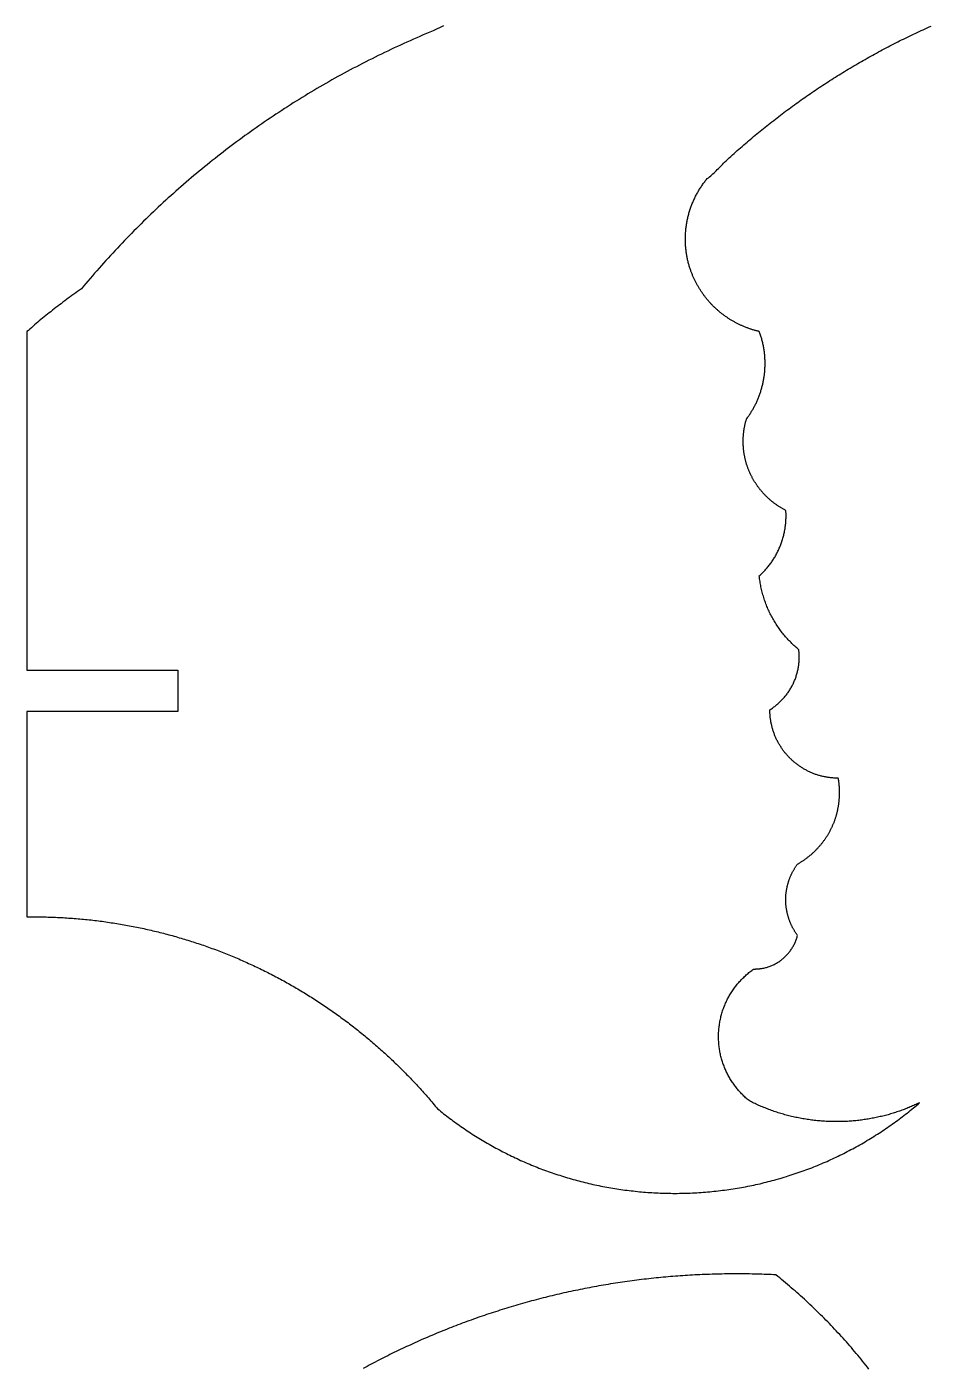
# Model space of a CAD drawing. Extents: x 25 to 747, y 34 to 1185.
# Drawn here: x 24.6 to 159.1, y 758.5 to 958 of the extents above; entities that cross this region are included whole.
import ezdxf

# ---------------------------------------------------------------- set-up
doc = ezdxf.new("R2010")
doc.units = 0
doc.layers.add('Default_Layer', color=1, linetype='CONTINUOUS')

msp = doc.modelspace()

# ---------------------------------------------------------------- linework, layer by layer
at = {"layer": 'Default_Layer'}
for points in [[(86.56, 958.13), (86.04, 957.88), (85.52, 957.62), (85, 957.37), (84.51, 957.17), (84.03, 956.96), (83.54, 956.76), (83.05, 956.55), (82.57, 956.34), (82.09, 956.12), (81.6, 955.91), (81.12, 955.7), (80.64, 955.48), (80.16, 955.26), (79.69, 955.04), (79.21, 954.82), (78.74, 954.6), (78.26, 954.37), (77.79, 954.15), (77.32, 953.92), (76.85, 953.69), (76.38, 953.46), (75.92, 953.23), (75.45, 952.99), (74.99, 952.76), (74.52, 952.52), (74.06, 952.28), (73.6, 952.04), (73.14, 951.8), (72.68, 951.56), (72.22, 951.31), (71.77, 951.06), (71.31, 950.82), (70.86, 950.57), (70.41, 950.32), (69.96, 950.06), (69.51, 949.81), (69.06, 949.55), (68.61, 949.3), (68.17, 949.04), (67.72, 948.78), (67.28, 948.51), (66.84, 948.25), (66.4, 947.99), (65.96, 947.72), (65.52, 947.45), (65.08, 947.18), (64.65, 946.91), (64.21, 946.64), (63.78, 946.36), (63.35, 946.09), (62.92, 945.81), (62.49, 945.53), (62.06, 945.25), (61.63, 944.97), (61.21, 944.69), (60.78, 944.4), (60.36, 944.12), (59.94, 943.83), (59.52, 943.54), (59.1, 943.25), (58.68, 942.96), (58.26, 942.67), (57.85, 942.37), (57.44, 942.07), (57.02, 941.78), (56.61, 941.48), (56.2, 941.18), (55.79, 940.87), (55.39, 940.57), (54.98, 940.27), (54.58, 939.96), (54.17, 939.65), (53.77, 939.34), (53.37, 939.03), (52.97, 938.72), (52.57, 938.4), (52.17, 938.09), (51.78, 937.77), (51.38, 937.45), (50.99, 937.13), (50.6, 936.81), (50.21, 936.49), (49.82, 936.17), (49.43, 935.84), (49.04, 935.51), (48.66, 935.19), (48.28, 934.86), (47.89, 934.53), (47.51, 934.19), (47.13, 933.86), (46.75, 933.52), (46.38, 933.19), (46, 932.85), (45.62, 932.51), (45.25, 932.17), (44.88, 931.83), (44.51, 931.48), (44.14, 931.14), (43.77, 930.79), (43.4, 930.45), (43.04, 930.1), (42.67, 929.75), (42.31, 929.39), (41.95, 929.04), (41.59, 928.69), (41.23, 928.33), (40.87, 927.97), (40.52, 927.61), (40.16, 927.25), (39.81, 926.89), (39.46, 926.53), (39.11, 926.17), (38.76, 925.8), (38.41, 925.43), (38.06, 925.06), (37.72, 924.7), (37.37, 924.32), (37.03, 923.95), (36.69, 923.58), (36.35, 923.2), (36.01, 922.83), (35.67, 922.45), (35.34, 922.07), (35, 921.69), (34.67, 921.31), (34.34, 920.93), (34.01, 920.54), (33.68, 920.16), (33.35, 919.77), (33.02, 919.38), (32.7, 918.99), (32.41, 918.79), (32.13, 918.59), (31.85, 918.39), (31.57, 918.19), (31.3, 917.99), (31.02, 917.79), (30.75, 917.59), (30.48, 917.39), (30.22, 917.19), (29.95, 916.99), (29.69, 916.79), (29.43, 916.6), (29.17, 916.4), (28.91, 916.2), (28.66, 916), (28.4, 915.8), (28.15, 915.6), (27.9, 915.41), (27.66, 915.21), (27.41, 915.01), (27.17, 914.81), (26.92, 914.61), (26.68, 914.42), (26.44, 914.22), (26.21, 914.02), (25.97, 913.82), (25.73, 913.62), (25.5, 913.42), (25.27, 913.22), (25.04, 913.02), (24.81, 912.82), (24.58, 912.63), (24.58, 862.3), (24.58, 862.3), (47.04, 862.3), (47.04, 856.15), (24.58, 856.15), (24.58, 825.59), (25, 825.59), (25.46, 825.6), (25.74, 825.6), (26.03, 825.59), (26.31, 825.59), (26.59, 825.59), (26.87, 825.58), (27.16, 825.58), (27.44, 825.57), (27.72, 825.56), (28, 825.55), (28.28, 825.55), (28.56, 825.53), (28.85, 825.52), (29.13, 825.51), (29.41, 825.5), (29.69, 825.48), (29.97, 825.47), (30.25, 825.45), (30.53, 825.43), (30.8, 825.41), (31.08, 825.4), (31.36, 825.37), (31.64, 825.35), (31.92, 825.33), (32.2, 825.31), (32.47, 825.28), (32.75, 825.26), (33.03, 825.23), (33.3, 825.2), (33.58, 825.18), (33.86, 825.15), (34.13, 825.12), (34.41, 825.09), (34.68, 825.05), (34.96, 825.02), (35.23, 824.99), (35.51, 824.95), (35.78, 824.92), (36.05, 824.88), (36.33, 824.84), (36.6, 824.8), (36.87, 824.76), (37.15, 824.72), (37.42, 824.68), (37.69, 824.64), (37.96, 824.59), (38.23, 824.55), (38.5, 824.51), (38.77, 824.46), (39.04, 824.41), (39.31, 824.36), (39.58, 824.31), (39.85, 824.26), (40.12, 824.21), (40.39, 824.16), (40.66, 824.11), (40.93, 824.06), (41.2, 824), (41.46, 823.95), (41.73, 823.89), (42, 823.83), (42.26, 823.77), (42.53, 823.71), (42.8, 823.65), (43.06, 823.59), (43.33, 823.53), (43.59, 823.47), (43.85, 823.4), (44.12, 823.34), (44.38, 823.27), (44.65, 823.21), (44.91, 823.14), (45.17, 823.07), (45.43, 823), (45.69, 822.93), (45.96, 822.86), (46.22, 822.79), (46.48, 822.72), (46.74, 822.64), (47, 822.57), (47.26, 822.49), (47.52, 822.42), (47.78, 822.34), (48.03, 822.26), (48.29, 822.18), (48.55, 822.11), (48.81, 822.02), (49.07, 821.94), (49.32, 821.86), (49.58, 821.78), (49.83, 821.69), (50.09, 821.61), (50.34, 821.52), (50.6, 821.44), (50.85, 821.35), (51.11, 821.26), (51.36, 821.17), (51.61, 821.08), (51.87, 820.99), (52.12, 820.9), (52.37, 820.81), (52.62, 820.71), (52.87, 820.62), (53.12, 820.52), (53.37, 820.43), (53.62, 820.33), (53.87, 820.23), (54.12, 820.13), (54.37, 820.03), (54.62, 819.93), (54.87, 819.83), (55.12, 819.73), (55.36, 819.63), (55.61, 819.53), (55.85, 819.42), (56.1, 819.32), (56.35, 819.21), (56.59, 819.1), (56.83, 819), (57.08, 818.89), (57.32, 818.78), (57.57, 818.67), (57.81, 818.56), (58.05, 818.45), (58.29, 818.33), (58.53, 818.22), (58.77, 818.11), (59.01, 817.99), (59.25, 817.88), (59.49, 817.76), (59.73, 817.64), (59.97, 817.52), (60.21, 817.4), (60.45, 817.29), (60.69, 817.16), (60.92, 817.04), (61.16, 816.92), (61.39, 816.8), (61.63, 816.67), (61.86, 816.55), (62.1, 816.43), (62.33, 816.3), (62.57, 816.17), (62.8, 816.05), (63.03, 815.92), (63.26, 815.79), (63.5, 815.66), (63.73, 815.53), (63.96, 815.4), (64.19, 815.26), (64.42, 815.13), (64.65, 815), (64.88, 814.86), (65.1, 814.73), (65.33, 814.59), (65.56, 814.45), (65.79, 814.32), (66.01, 814.18), (66.24, 814.04), (66.46, 813.9), (66.69, 813.76), (66.91, 813.62), (67.13, 813.48), (67.36, 813.33), (67.58, 813.19), (67.8, 813.05), (68.02, 812.9), (68.25, 812.76), (68.47, 812.61), (68.69, 812.46), (68.91, 812.31), (69.13, 812.17), (69.34, 812.02), (69.56, 811.87), (69.78, 811.72), (70, 811.56), (70.21, 811.41), (70.43, 811.26), (70.64, 811.11), (70.86, 810.95), (71.07, 810.8), (71.29, 810.64), (71.5, 810.48), (71.71, 810.33), (71.93, 810.17), (72.14, 810.01), (72.35, 809.85), (72.56, 809.69), (72.77, 809.53), (72.98, 809.37), (73.19, 809.21), (73.4, 809.04), (73.6, 808.88), (73.81, 808.71), (74.02, 808.55), (74.22, 808.38), (74.43, 808.22), (74.63, 808.05), (74.84, 807.88), (75.04, 807.71), (75.24, 807.55), (75.45, 807.38), (75.65, 807.21), (75.85, 807.03), (76.05, 806.86), (76.25, 806.69), (76.45, 806.52), (76.65, 806.34), (76.85, 806.17), (77.05, 805.99), (77.25, 805.82), (77.44, 805.64), (77.64, 805.46), (77.83, 805.29), (78.03, 805.11), (78.22, 804.93), (78.42, 804.75), (78.61, 804.57), (78.8, 804.39), (79, 804.21), (79.19, 804.02), (79.38, 803.84), (79.57, 803.66), (79.76, 803.47), (79.95, 803.29), (80.14, 803.1), (80.32, 802.92), (80.51, 802.73), (80.7, 802.54), (80.88, 802.35), (81.07, 802.16), (81.25, 801.97), (81.44, 801.78), (81.62, 801.59), (81.8, 801.4), (81.99, 801.21), (82.17, 801.02), (82.35, 800.83), (82.53, 800.63), (82.71, 800.44), (82.89, 800.24), (83.07, 800.05), (83.25, 799.85), (83.42, 799.65), (83.6, 799.46), (83.77, 799.26), (83.95, 799.06), (84.12, 798.86), (84.3, 798.66), (84.47, 798.46), (84.64, 798.26), (84.82, 798.06), (84.99, 797.85), (85.16, 797.65), (85.33, 797.45), (85.5, 797.24), (85.67, 797.04), (85.89, 796.86), (86.12, 796.67), (86.34, 796.49), (86.57, 796.31), (86.8, 796.14), (87.03, 795.96), (87.26, 795.78), (87.49, 795.61), (87.72, 795.43), (87.95, 795.26), (88.19, 795.09), (88.42, 794.92), (88.66, 794.75), (88.89, 794.58), (89.13, 794.42), (89.37, 794.25), (89.61, 794.09), (89.85, 793.92), (90.09, 793.76), (90.34, 793.6), (90.58, 793.44), (90.82, 793.28), (91.07, 793.13), (91.32, 792.97), (91.56, 792.82), (91.81, 792.66), (92.06, 792.51), (92.31, 792.36), (92.56, 792.21), (92.81, 792.06), (93.06, 791.92), (93.32, 791.77), (93.57, 791.63), (93.83, 791.48), (94.08, 791.34), (94.34, 791.2), (94.6, 791.06), (94.86, 790.92), (95.12, 790.79), (95.38, 790.65), (95.64, 790.52), (95.9, 790.39), (96.16, 790.26), (96.43, 790.13), (96.69, 790), (96.95, 789.87), (97.22, 789.74), (97.49, 789.62), (97.75, 789.5), (98.02, 789.37), (98.29, 789.25), (98.56, 789.14), (98.83, 789.02), (99.1, 788.9), (99.38, 788.79), (99.65, 788.67), (99.92, 788.56), (100.2, 788.45), (100.47, 788.34), (100.75, 788.23), (101.02, 788.13), (101.3, 788.02), (101.58, 787.92), (101.86, 787.82), (102.14, 787.71), (102.42, 787.62), (102.7, 787.52), (102.98, 787.42), (103.26, 787.33), (103.55, 787.23), (103.83, 787.14), (104.11, 787.05), (104.4, 786.96), (104.68, 786.87), (104.97, 786.79), (105.26, 786.7), (105.55, 786.62), (105.83, 786.54), (106.12, 786.46), (106.41, 786.38), (106.7, 786.3), (106.99, 786.23), (107.29, 786.15), (107.58, 786.08), (107.87, 786.01), (108.16, 785.94), (108.46, 785.87), (108.75, 785.8), (109.05, 785.74), (109.34, 785.68), (109.64, 785.61), (109.94, 785.55), (110.23, 785.49), (110.53, 785.44), (110.83, 785.38), (111.13, 785.33), (111.43, 785.28), (111.73, 785.22), (112.03, 785.18), (112.33, 785.13), (112.63, 785.08), (112.94, 785.04), (113.24, 784.99), (113.54, 784.95), (113.85, 784.91), (114.15, 784.88), (114.46, 784.84), (114.76, 784.81), (115.07, 784.77), (115.38, 784.74), (115.68, 784.71), (115.99, 784.68), (116.3, 784.66), (116.61, 784.63), (116.92, 784.61), (117.23, 784.59), (117.54, 784.57), (117.85, 784.55), (118.16, 784.53), (118.47, 784.52), (118.78, 784.51), (119.09, 784.5), (119.41, 784.49), (119.72, 784.48), (120.03, 784.47), (120.35, 784.47), (120.66, 784.46), (120.97, 784.46), (121.3, 784.46), (121.63, 784.47), (121.95, 784.47), (122.28, 784.48), (122.6, 784.49), (122.93, 784.5), (123.25, 784.51), (123.57, 784.52), (123.89, 784.54), (124.22, 784.56), (124.54, 784.58), (124.86, 784.6), (125.18, 784.62), (125.5, 784.64), (125.82, 784.67), (126.14, 784.7), (126.46, 784.73), (126.78, 784.76), (127.09, 784.8), (127.41, 784.83), (127.73, 784.87), (128.04, 784.91), (128.36, 784.95), (128.67, 784.99), (128.99, 785.03), (129.3, 785.08), (129.61, 785.13), (129.93, 785.18), (130.24, 785.23), (130.55, 785.28), (130.86, 785.34), (131.17, 785.39), (131.48, 785.45), (131.79, 785.51), (132.1, 785.57), (132.41, 785.63), (132.71, 785.7), (133.02, 785.76), (133.32, 785.83), (133.63, 785.9), (133.93, 785.97), (134.24, 786.05), (134.54, 786.12), (134.84, 786.2), (135.15, 786.28), (135.45, 786.36), (135.75, 786.44), (136.05, 786.52), (136.35, 786.6), (136.64, 786.69), (136.94, 786.78), (137.24, 786.87), (137.54, 786.96), (137.83, 787.05), (138.13, 787.14), (138.42, 787.24), (138.71, 787.34), (139.01, 787.44), (139.3, 787.54), (139.59, 787.64), (139.88, 787.74), (140.17, 787.85), (140.46, 787.95), (140.75, 788.06), (141.03, 788.17), (141.32, 788.28), (141.61, 788.39), (141.89, 788.51), (142.18, 788.62), (142.46, 788.74), (142.74, 788.86), (143.02, 788.98), (143.31, 789.1), (143.59, 789.22), (143.87, 789.35), (144.14, 789.48), (144.42, 789.6), (144.7, 789.73), (144.97, 789.86), (145.25, 789.99), (145.52, 790.13), (145.8, 790.26), (146.07, 790.4), (146.34, 790.54), (146.61, 790.68), (146.88, 790.82), (147.15, 790.96), (147.42, 791.1), (147.69, 791.25), (147.95, 791.39), (148.22, 791.54), (148.48, 791.69), (148.75, 791.84), (149.01, 791.99), (149.27, 792.14), (149.53, 792.3), (149.79, 792.46), (150.05, 792.61), (150.31, 792.77), (150.57, 792.93), (150.82, 793.09), (151.08, 793.26), (151.33, 793.42), (151.59, 793.58), (151.84, 793.75), (152.09, 793.92), (152.34, 794.09), (152.59, 794.26), (152.84, 794.43), (153.08, 794.6), (153.33, 794.78), (153.58, 794.95), (153.82, 795.13), (154.06, 795.31), (154.3, 795.49), (154.55, 795.67), (154.79, 795.85), (155.02, 796.04), (155.26, 796.22), (155.5, 796.41), (155.74, 796.59), (155.97, 796.78), (156.2, 796.97), (156.44, 797.16), (156.67, 797.35), (156.9, 797.55), (157.13, 797.74), (157.36, 797.94), (157.19, 797.85), (157.01, 797.77), (156.84, 797.69), (156.67, 797.61), (156.5, 797.53), (156.32, 797.46), (156.15, 797.38), (155.97, 797.31), (155.79, 797.23), (155.62, 797.16), (155.44, 797.09), (155.26, 797.02), (155.08, 796.95), (154.9, 796.88), (154.71, 796.82), (154.53, 796.75), (154.35, 796.69), (154.16, 796.62), (153.98, 796.56), (153.79, 796.5), (153.6, 796.44), (153.42, 796.38), (153.23, 796.32), (153.04, 796.27), (152.85, 796.21), (152.66, 796.16), (152.47, 796.11), (152.28, 796.06), (152.08, 796.01), (151.89, 795.96), (151.7, 795.91), (151.5, 795.87), (151.31, 795.82), (151.11, 795.78), (150.92, 795.74), (150.72, 795.7), (150.52, 795.66), (150.32, 795.62), (150.12, 795.58), (149.93, 795.55), (149.73, 795.51), (149.52, 795.48), (149.32, 795.45), (149.12, 795.42), (148.92, 795.39), (148.72, 795.37), (148.51, 795.34), (148.31, 795.32), (148.11, 795.29), (147.9, 795.27), (147.7, 795.25), (147.49, 795.23), (147.29, 795.22), (147.08, 795.2), (146.87, 795.19), (146.66, 795.17), (146.46, 795.16), (146.25, 795.15), (146.04, 795.15), (145.83, 795.14), (145.62, 795.13), (145.41, 795.13), (145.2, 795.13), (144.99, 795.13), (144.77, 795.13), (144.55, 795.13), (144.33, 795.13), (144.1, 795.14), (143.88, 795.15), (143.66, 795.16), (143.44, 795.17), (143.22, 795.18), (143.01, 795.19), (142.79, 795.21), (142.57, 795.23), (142.35, 795.25), (142.14, 795.27), (141.92, 795.29), (141.7, 795.31), (141.49, 795.34), (141.27, 795.36), (141.06, 795.39), (140.85, 795.42), (140.63, 795.45), (140.42, 795.49), (140.21, 795.52), (140, 795.56), (139.79, 795.6), (139.58, 795.63), (139.37, 795.68), (139.16, 795.72), (138.95, 795.76), (138.75, 795.81), (138.54, 795.85), (138.33, 795.9), (138.13, 795.95), (137.92, 796), (137.72, 796.05), (137.52, 796.11), (137.31, 796.16), (137.11, 796.22), (136.91, 796.28), (136.71, 796.34), (136.51, 796.4), (136.31, 796.46), (136.12, 796.52), (135.92, 796.59), (135.72, 796.65), (135.53, 796.72), (135.33, 796.79), (135.14, 796.86), (134.95, 796.93), (134.76, 797.01), (134.57, 797.08), (134.38, 797.16), (134.19, 797.23), (134, 797.31), (133.81, 797.39), (133.62, 797.47), (133.44, 797.55), (133.25, 797.64), (133.07, 797.72), (132.89, 797.81), (132.71, 797.89), (132.52, 797.98), (132.35, 798.07), (132.17, 798.16), (131.99, 798.25), (131.86, 798.36), (131.73, 798.47), (131.61, 798.58), (131.48, 798.69), (131.36, 798.8), (131.24, 798.92), (131.12, 799.04), (131, 799.16), (130.88, 799.28), (130.77, 799.4), (130.65, 799.52), (130.54, 799.65), (130.43, 799.77), (130.32, 799.9), (130.21, 800.03), (130.11, 800.16), (130.01, 800.29), (129.91, 800.42), (129.81, 800.56), (129.71, 800.7), (129.61, 800.83), (129.52, 800.97), (129.43, 801.11), (129.34, 801.25), (129.25, 801.4), (129.16, 801.54), (129.08, 801.68), (128.99, 801.83), (128.91, 801.98), (128.83, 802.13), (128.76, 802.28), (128.68, 802.43), (128.61, 802.58), (128.54, 802.73), (128.47, 802.89), (128.4, 803.04), (128.34, 803.2), (128.28, 803.36), (128.22, 803.52), (128.16, 803.68), (128.1, 803.84), (128.05, 804), (128, 804.16), (127.95, 804.33), (127.9, 804.49), (127.86, 804.66), (127.81, 804.82), (127.77, 804.99), (127.74, 805.16), (127.7, 805.33), (127.67, 805.5), (127.64, 805.67), (127.61, 805.84), (127.58, 806.01), (127.56, 806.19), (127.54, 806.36), (127.52, 806.54), (127.5, 806.71), (127.49, 806.89), (127.48, 807.06), (127.47, 807.24), (127.46, 807.42), (127.46, 807.6), (127.46, 807.78), (127.46, 807.89), (127.46, 808), (127.46, 808.11), (127.46, 808.21), (127.47, 808.39), (127.48, 808.58), (127.5, 808.76), (127.51, 808.95), (127.53, 809.13), (127.55, 809.31), (127.58, 809.49), (127.6, 809.67), (127.63, 809.85), (127.66, 810.03), (127.7, 810.21), (127.74, 810.39), (127.78, 810.56), (127.82, 810.74), (127.86, 810.91), (127.91, 811.08), (127.96, 811.25), (128.01, 811.42), (128.06, 811.59), (128.12, 811.76), (128.18, 811.93), (128.24, 812.1), (128.3, 812.26), (128.37, 812.42), (128.44, 812.59), (128.51, 812.75), (128.58, 812.91), (128.66, 813.07), (128.73, 813.23), (128.81, 813.38), (128.89, 813.54), (128.98, 813.69), (129.06, 813.85), (129.15, 814), (129.24, 814.15), (129.33, 814.3), (129.43, 814.44), (129.52, 814.59), (129.62, 814.73), (129.72, 814.88), (129.82, 815.02), (129.93, 815.16), (130.03, 815.3), (130.14, 815.43), (130.25, 815.57), (130.36, 815.7), (130.48, 815.83), (130.59, 815.96), (130.71, 816.09), (130.83, 816.22), (130.95, 816.35), (131.07, 816.47), (131.2, 816.59), (131.32, 816.71), (131.45, 816.83), (131.58, 816.95), (131.71, 817.07), (131.84, 817.18), (131.98, 817.29), (132.11, 817.4), (132.25, 817.51), (132.39, 817.62), (132.53, 817.72), (132.68, 817.82), (132.79, 817.82), (132.86, 817.82), (132.94, 817.82), (133.01, 817.83), (133.08, 817.83), (133.15, 817.83), (133.22, 817.84), (133.29, 817.84), (133.36, 817.85), (133.43, 817.85), (133.51, 817.86), (133.58, 817.87), (133.65, 817.88), (133.78, 817.9), (133.92, 817.92), (134.06, 817.94), (134.2, 817.97), (134.33, 818), (134.47, 818.04), (134.6, 818.07), (134.73, 818.11), (134.86, 818.15), (134.99, 818.2), (135.12, 818.24), (135.25, 818.29), (135.37, 818.35), (135.5, 818.4), (135.62, 818.46), (135.74, 818.52), (135.86, 818.58), (135.98, 818.64), (136.1, 818.71), (136.22, 818.78), (136.33, 818.85), (136.44, 818.92), (136.55, 819), (136.66, 819.08), (136.77, 819.16), (136.88, 819.24), (136.98, 819.32), (137.09, 819.41), (137.19, 819.5), (137.29, 819.59), (137.38, 819.68), (137.48, 819.78), (137.57, 819.87), (137.67, 819.97), (137.75, 820.07), (137.84, 820.18), (137.93, 820.28), (138.01, 820.39), (138.09, 820.49), (138.17, 820.6), (138.25, 820.71), (138.33, 820.83), (138.4, 820.94), (138.47, 821.06), (138.54, 821.17), (138.6, 821.29), (138.67, 821.41), (138.73, 821.54), (138.79, 821.66), (138.85, 821.79), (138.9, 821.91), (138.95, 822.04), (139, 822.17), (139.05, 822.3), (139.09, 822.43), (139.13, 822.56), (139.17, 822.7), (139.21, 822.83), (139.16, 822.9), (139.11, 822.97), (139.06, 823.04), (139.01, 823.11), (138.96, 823.18), (138.91, 823.25), (138.87, 823.33), (138.82, 823.4), (138.77, 823.47), (138.73, 823.55), (138.68, 823.62), (138.64, 823.69), (138.6, 823.77), (138.55, 823.84), (138.51, 823.92), (138.47, 824), (138.43, 824.07), (138.39, 824.15), (138.35, 824.23), (138.32, 824.31), (138.28, 824.39), (138.24, 824.47), (138.21, 824.55), (138.17, 824.63), (138.14, 824.71), (138.1, 824.79), (138.07, 824.87), (138.04, 824.95), (138.01, 825.03), (137.98, 825.12), (137.95, 825.2), (137.92, 825.28), (137.89, 825.37), (137.87, 825.45), (137.84, 825.54), (137.81, 825.62), (137.79, 825.71), (137.77, 825.79), (137.74, 825.88), (137.72, 825.97), (137.7, 826.05), (137.68, 826.14), (137.66, 826.23), (137.64, 826.32), (137.62, 826.4), (137.61, 826.49), (137.59, 826.58), (137.57, 826.67), (137.56, 826.76), (137.55, 826.85), (137.53, 826.94), (137.52, 827.03), (137.51, 827.12), (137.5, 827.21), (137.49, 827.3), (137.48, 827.39), (137.48, 827.49), (137.47, 827.58), (137.47, 827.67), (137.46, 827.76), (137.46, 827.86), (137.46, 827.95), (137.45, 828.04), (137.45, 828.14), (137.45, 828.23), (137.46, 828.32), (137.46, 828.42), (137.46, 828.51), (137.47, 828.6), (137.47, 828.69), (137.48, 828.79), (137.48, 828.88), (137.49, 828.97), (137.5, 829.06), (137.51, 829.15), (137.52, 829.24), (137.53, 829.33), (137.55, 829.42), (137.56, 829.51), (137.57, 829.6), (137.59, 829.69), (137.61, 829.78), (137.62, 829.87), (137.64, 829.96), (137.66, 830.05), (137.68, 830.13), (137.7, 830.22), (137.72, 830.31), (137.74, 830.39), (137.77, 830.48), (137.79, 830.57), (137.81, 830.65), (137.84, 830.74), (137.87, 830.82), (137.89, 830.9), (137.92, 830.99), (137.95, 831.07), (137.98, 831.16), (138.01, 831.24), (138.04, 831.32), (138.07, 831.4), (138.1, 831.48), (138.14, 831.57), (138.17, 831.65), (138.21, 831.73), (138.24, 831.81), (138.28, 831.89), (138.32, 831.96), (138.35, 832.04), (138.39, 832.12), (138.43, 832.2), (138.47, 832.28), (138.51, 832.35), (138.55, 832.43), (138.6, 832.5), (138.64, 832.58), (138.68, 832.65), (138.73, 832.73), (138.77, 832.8), (138.82, 832.87), (138.87, 832.95), (138.91, 833.02), (138.96, 833.09), (139.01, 833.16), (139.06, 833.23), (139.11, 833.3), (139.16, 833.37), (139.21, 833.44), (139.3, 833.49), (139.38, 833.54), (139.47, 833.59), (139.56, 833.64), (139.64, 833.7), (139.73, 833.75), (139.81, 833.8), (139.9, 833.86), (139.98, 833.91), (140.07, 833.97), (140.15, 834.03), (140.23, 834.08), (140.31, 834.14), (140.39, 834.2), (140.48, 834.26), (140.56, 834.32), (140.64, 834.38), (140.71, 834.44), (140.79, 834.5), (140.87, 834.56), (140.95, 834.63), (141.03, 834.69), (141.1, 834.75), (141.18, 834.82), (141.26, 834.88), (141.33, 834.95), (141.41, 835.01), (141.48, 835.08), (141.55, 835.15), (141.63, 835.22), (141.7, 835.28), (141.77, 835.35), (141.84, 835.42), (141.91, 835.49), (141.98, 835.56), (142.05, 835.64), (142.12, 835.71), (142.19, 835.78), (142.26, 835.85), (142.32, 835.93), (142.39, 836), (142.45, 836.08), (142.52, 836.15), (142.58, 836.23), (142.65, 836.3), (142.71, 836.38), (142.77, 836.46), (142.84, 836.53), (142.9, 836.61), (142.96, 836.69), (143.02, 836.77), (143.08, 836.85), (143.14, 836.93), (143.2, 837.01), (143.25, 837.09), (143.31, 837.17), (143.37, 837.26), (143.42, 837.34), (143.48, 837.42), (143.53, 837.5), (143.59, 837.59), (143.64, 837.67), (143.69, 837.76), (143.74, 837.84), (143.79, 837.93), (143.84, 838.01), (143.89, 838.1), (143.94, 838.19), (143.99, 838.28), (144.04, 838.36), (144.08, 838.45), (144.13, 838.54), (144.18, 838.63), (144.22, 838.72), (144.26, 838.81), (144.31, 838.9), (144.35, 838.99), (144.39, 839.08), (144.43, 839.17), (144.47, 839.26), (144.51, 839.36), (144.55, 839.45), (144.59, 839.54), (144.63, 839.64), (144.66, 839.73), (144.7, 839.82), (144.73, 839.92), (144.77, 840.01), (144.8, 840.11), (144.83, 840.21), (144.86, 840.3), (144.89, 840.4), (144.93, 840.49), (144.95, 840.59), (144.98, 840.69), (145.01, 840.79), (145.04, 840.88), (145.06, 840.98), (145.09, 841.08), (145.11, 841.18), (145.14, 841.28), (145.16, 841.38), (145.18, 841.48), (145.2, 841.58), (145.22, 841.68), (145.24, 841.78), (145.26, 841.88), (145.28, 841.98), (145.3, 842.09), (145.31, 842.19), (145.33, 842.29), (145.34, 842.39), (145.36, 842.49), (145.37, 842.6), (145.38, 842.7), (145.39, 842.8), (145.4, 842.91), (145.41, 843.01), (145.42, 843.12), (145.43, 843.22), (145.44, 843.33), (145.44, 843.43), (145.45, 843.54), (145.45, 843.64), (145.46, 843.75), (145.46, 843.85), (145.46, 843.96), (145.46, 844.07), (145.46, 844.21), (145.46, 844.35), (145.45, 844.49), (145.45, 844.63), (145.44, 844.77), (145.43, 844.91), (145.42, 845.05), (145.41, 845.18), (145.4, 845.32), (145.38, 845.45), (145.37, 845.58), (145.35, 845.71), (145.33, 845.84), (145.31, 845.96), (145.29, 846.09), (145.27, 846.21), (145.26, 846.21), (145.13, 846.21), (145, 846.21), (144.87, 846.22), (144.74, 846.22), (144.61, 846.23), (144.48, 846.24), (144.35, 846.25), (144.22, 846.26), (144.1, 846.28), (143.97, 846.29), (143.84, 846.31), (143.71, 846.33), (143.59, 846.35), (143.46, 846.37), (143.34, 846.39), (143.21, 846.42), (143.09, 846.44), (142.97, 846.47), (142.84, 846.5), (142.72, 846.53), (142.6, 846.56), (142.48, 846.6), (142.36, 846.63), (142.24, 846.67), (142.12, 846.7), (142, 846.74), (141.88, 846.78), (141.77, 846.83), (141.65, 846.87), (141.53, 846.92), (141.42, 846.96), (141.31, 847.01), (141.19, 847.06), (141.08, 847.11), (140.97, 847.16), (140.86, 847.21), (140.74, 847.27), (140.63, 847.32), (140.53, 847.38), (140.42, 847.44), (140.31, 847.5), (140.2, 847.56), (140.1, 847.62), (139.99, 847.68), (139.89, 847.75), (139.78, 847.81), (139.68, 847.88), (139.58, 847.95), (139.48, 848.02), (139.38, 848.09), (139.28, 848.16), (139.18, 848.23), (139.08, 848.3), (138.99, 848.38), (138.89, 848.45), (138.8, 848.53), (138.7, 848.61), (138.61, 848.69), (138.52, 848.77), (138.43, 848.85), (138.34, 848.93), (138.25, 849.02), (138.16, 849.1), (138.07, 849.19), (137.99, 849.27), (137.9, 849.36), (137.82, 849.45), (137.74, 849.54), (137.66, 849.63), (137.58, 849.72), (137.5, 849.82), (137.42, 849.91), (137.34, 850), (137.26, 850.1), (137.19, 850.2), (137.12, 850.29), (137.04, 850.39), (136.97, 850.49), (136.9, 850.59), (136.83, 850.69), (136.76, 850.79), (136.7, 850.9), (136.63, 851), (136.57, 851.1), (136.5, 851.21), (136.44, 851.32), (136.38, 851.42), (136.32, 851.53), (136.26, 851.64), (136.21, 851.75), (136.15, 851.86), (136.1, 851.97), (136.05, 852.08), (135.99, 852.19), (135.94, 852.31), (135.89, 852.42), (135.85, 852.53), (135.8, 852.65), (135.76, 852.76), (135.71, 852.88), (135.67, 853), (135.63, 853.12), (135.59, 853.23), (135.55, 853.35), (135.52, 853.47), (135.48, 853.59), (135.45, 853.71), (135.42, 853.84), (135.39, 853.96), (135.36, 854.08), (135.33, 854.2), (135.3, 854.33), (135.28, 854.45), (135.25, 854.58), (135.23, 854.7), (135.21, 854.83), (135.19, 854.95), (135.18, 855.08), (135.16, 855.21), (135.15, 855.34), (135.14, 855.47), (135.13, 855.59), (135.12, 855.72), (135.11, 855.85), (135.1, 855.98), (135.1, 856.11), (135.1, 856.25), (135.1, 856.38), (135.1, 856.38), (135.22, 856.46), (135.34, 856.54), (135.46, 856.63), (135.58, 856.71), (135.7, 856.8), (135.81, 856.88), (135.93, 856.97), (136.04, 857.06), (136.15, 857.16), (136.26, 857.25), (136.37, 857.35), (136.48, 857.45), (136.58, 857.55), (136.69, 857.65), (136.79, 857.75), (136.89, 857.85), (136.99, 857.96), (137.09, 858.06), (137.18, 858.17), (137.28, 858.28), (137.37, 858.39), (137.46, 858.51), (137.55, 858.62), (137.64, 858.74), (137.72, 858.85), (137.8, 858.97), (137.89, 859.09), (137.97, 859.21), (138.04, 859.33), (138.12, 859.46), (138.19, 859.58), (138.27, 859.71), (138.34, 859.83), (138.41, 859.96), (138.47, 860.09), (138.54, 860.22), (138.6, 860.35), (138.66, 860.48), (138.72, 860.62), (138.77, 860.75), (138.83, 860.89), (138.88, 861.03), (138.93, 861.16), (138.98, 861.3), (139.02, 861.44), (139.07, 861.58), (139.11, 861.72), (139.15, 861.87), (139.19, 862.01), (139.22, 862.15), (139.25, 862.3), (139.28, 862.45), (139.31, 862.59), (139.34, 862.74), (139.36, 862.89), (139.38, 863.04), (139.4, 863.19), (139.41, 863.34), (139.43, 863.49), (139.44, 863.64), (139.45, 863.79), (139.45, 863.95), (139.46, 864.1), (139.46, 864.26), (139.46, 864.4), (139.46, 864.54), (139.45, 864.67), (139.44, 864.81), (139.43, 864.94), (139.42, 865.07), (139.41, 865.2), (139.4, 865.32), (139.25, 865.45), (139.1, 865.58), (138.95, 865.71), (138.8, 865.84), (138.66, 865.97), (138.52, 866.11), (138.37, 866.24), (138.24, 866.38), (138.1, 866.52), (137.96, 866.66), (137.83, 866.8), (137.69, 866.95), (137.56, 867.09), (137.43, 867.24), (137.3, 867.39), (137.18, 867.54), (137.05, 867.69), (136.93, 867.85), (136.81, 868), (136.69, 868.16), (136.58, 868.32), (136.46, 868.48), (136.35, 868.64), (136.24, 868.8), (136.13, 868.96), (136.02, 869.13), (135.92, 869.3), (135.81, 869.46), (135.71, 869.63), (135.61, 869.8), (135.51, 869.97), (135.42, 870.15), (135.33, 870.32), (135.23, 870.5), (135.14, 870.67), (135.06, 870.85), (134.97, 871.03), (134.89, 871.21), (134.81, 871.4), (134.73, 871.58), (134.65, 871.76), (134.58, 871.95), (134.51, 872.13), (134.44, 872.32), (134.37, 872.51), (134.3, 872.7), (134.24, 872.89), (134.18, 873.08), (134.12, 873.28), (134.06, 873.47), (134.01, 873.67), (133.96, 873.86), (133.91, 874.06), (133.86, 874.26), (133.82, 874.46), (133.77, 874.66), (133.73, 874.86), (133.7, 875.06), (133.66, 875.27), (133.63, 875.47), (133.6, 875.68), (133.57, 875.88), (133.55, 876.09), (133.52, 876.3), (133.64, 876.4), (133.75, 876.51), (133.86, 876.61), (133.97, 876.72), (134.08, 876.83), (134.19, 876.94), (134.29, 877.06), (134.4, 877.17), (134.5, 877.29), (134.6, 877.4), (134.7, 877.52), (134.8, 877.64), (134.9, 877.76), (134.99, 877.88), (135.09, 878), (135.18, 878.13), (135.27, 878.25), (135.36, 878.38), (135.44, 878.51), (135.53, 878.64), (135.62, 878.77), (135.7, 878.9), (135.78, 879.03), (135.86, 879.16), (135.94, 879.3), (136.01, 879.43), (136.09, 879.57), (136.16, 879.71), (136.23, 879.85), (136.3, 879.98), (136.37, 880.13), (136.43, 880.27), (136.49, 880.41), (136.56, 880.55), (136.62, 880.7), (136.68, 880.84), (136.73, 880.99), (136.79, 881.14), (136.84, 881.29), (136.89, 881.43), (136.94, 881.58), (136.99, 881.73), (137.03, 881.89), (137.07, 882.04), (137.11, 882.19), (137.15, 882.35), (137.19, 882.5), (137.23, 882.66), (137.26, 882.81), (137.29, 882.97), (137.32, 883.13), (137.35, 883.29), (137.37, 883.45), (137.39, 883.6), (137.41, 883.77), (137.43, 883.93), (137.45, 884.09), (137.46, 884.25), (137.48, 884.41), (137.49, 884.58), (137.49, 884.74), (137.5, 884.91), (137.5, 885.07), (137.5, 885.24), (137.5, 885.34), (137.5, 885.45), (137.5, 885.55), (137.5, 885.65), (137.49, 885.75), (137.49, 885.85), (137.48, 885.95), (137.48, 886.04), (137.39, 886.08), (137.3, 886.13), (137.21, 886.18), (137.12, 886.22), (137.04, 886.27), (136.95, 886.32), (136.87, 886.37), (136.78, 886.42), (136.7, 886.47), (136.61, 886.52), (136.53, 886.57), (136.44, 886.63), (136.36, 886.68), (136.28, 886.74), (136.2, 886.79), (136.11, 886.85), (136.03, 886.9), (135.95, 886.96), (135.87, 887.02), (135.79, 887.08), (135.71, 887.13), (135.64, 887.19), (135.56, 887.25), (135.48, 887.31), (135.4, 887.38), (135.33, 887.44), (135.25, 887.5), (135.18, 887.56), (135.1, 887.63), (135.03, 887.69), (134.96, 887.76), (134.88, 887.82), (134.81, 887.89), (134.74, 887.96), (134.67, 888.02), (134.6, 888.09), (134.53, 888.16), (134.46, 888.23), (134.39, 888.3), (134.32, 888.37), (134.25, 888.44), (134.19, 888.51), (134.12, 888.58), (134.06, 888.66), (133.99, 888.73), (133.93, 888.8), (133.86, 888.88), (133.8, 888.95), (133.74, 889.03), (133.67, 889.1), (133.61, 889.18), (133.55, 889.25), (133.49, 889.33), (133.43, 889.41), (133.38, 889.49), (133.32, 889.57), (133.26, 889.65), (133.2, 889.73), (133.15, 889.81), (133.09, 889.89), (133.04, 889.97), (132.98, 890.05), (132.93, 890.13), (132.88, 890.21), (132.83, 890.3), (132.77, 890.38), (132.72, 890.46), (132.67, 890.55), (132.63, 890.63), (132.58, 890.72), (132.53, 890.8), (132.48, 890.89), (132.44, 890.98), (132.39, 891.06), (132.35, 891.15), (132.3, 891.24), (132.26, 891.33), (132.22, 891.42), (132.18, 891.51), (132.13, 891.6), (132.09, 891.69), (132.05, 891.78), (132.02, 891.87), (131.98, 891.96), (131.94, 892.05), (131.9, 892.14), (131.87, 892.23), (131.83, 892.33), (131.8, 892.42), (131.77, 892.51), (131.73, 892.61), (131.7, 892.7), (131.67, 892.8), (131.64, 892.89), (131.61, 892.99), (131.58, 893.08), (131.56, 893.18), (131.53, 893.27), (131.5, 893.37), (131.48, 893.47), (131.45, 893.56), (131.43, 893.66), (131.41, 893.76), (131.39, 893.86), (131.37, 893.96), (131.35, 894.06), (131.33, 894.15), (131.31, 894.25), (131.29, 894.35), (131.27, 894.45), (131.26, 894.55), (131.24, 894.65), (131.23, 894.76), (131.22, 894.86), (131.2, 894.96), (131.19, 895.06), (131.18, 895.16), (131.17, 895.26), (131.16, 895.37), (131.16, 895.47), (131.15, 895.57), (131.14, 895.68), (131.14, 895.78), (131.13, 895.88), (131.13, 895.99), (131.13, 896.09), (131.13, 896.2), (131.13, 896.3), (131.13, 896.41), (131.13, 896.53), (131.13, 896.64), (131.13, 896.75), (131.14, 896.86), (131.14, 896.97), (131.15, 897.08), (131.16, 897.19), (131.17, 897.3), (131.18, 897.41), (131.19, 897.52), (131.2, 897.63), (131.21, 897.74), (131.23, 897.85), (131.24, 897.95), (131.26, 898.06), (131.28, 898.17), (131.29, 898.27), (131.31, 898.38), (131.33, 898.48), (131.35, 898.58), (131.37, 898.69), (131.39, 898.79), (131.42, 898.89), (131.44, 898.99), (131.47, 899.09), (131.49, 899.19), (131.52, 899.29), (131.55, 899.39), (131.57, 899.48), (131.6, 899.58), (131.63, 899.67), (131.71, 899.78), (131.79, 899.89), (131.87, 900), (131.95, 900.1), (132.02, 900.21), (132.1, 900.32), (132.17, 900.44), (132.24, 900.55), (132.31, 900.66), (132.38, 900.78), (132.45, 900.89), (132.52, 901.01), (132.59, 901.12), (132.65, 901.24), (132.72, 901.36), (132.78, 901.48), (132.85, 901.59), (132.91, 901.71), (132.97, 901.84), (133.03, 901.96), (133.09, 902.08), (133.14, 902.2), (133.2, 902.33), (133.25, 902.45), (133.31, 902.58), (133.36, 902.7), (133.41, 902.83), (133.46, 902.95), (133.51, 903.08), (133.56, 903.21), (133.6, 903.34), (133.65, 903.47), (133.69, 903.6), (133.73, 903.73), (133.77, 903.86), (133.81, 903.99), (133.85, 904.13), (133.89, 904.26), (133.92, 904.39), (133.96, 904.53), (133.99, 904.66), (134.02, 904.8), (134.06, 904.93), (134.08, 905.07), (134.11, 905.21), (134.14, 905.34), (134.16, 905.48), (134.19, 905.62), (134.21, 905.76), (134.23, 905.9), (134.25, 906.04), (134.27, 906.18), (134.29, 906.32), (134.3, 906.46), (134.32, 906.6), (134.33, 906.74), (134.34, 906.89), (134.35, 907.03), (134.36, 907.17), (134.36, 907.32), (134.37, 907.46), (134.37, 907.6), (134.37, 907.75), (134.38, 907.89), (134.37, 908.05), (134.37, 908.21), (134.37, 908.37), (134.36, 908.53), (134.35, 908.69), (134.34, 908.85), (134.33, 909), (134.32, 909.16), (134.3, 909.31), (134.29, 909.47), (134.27, 909.62), (134.25, 909.78), (134.23, 909.93), (134.2, 910.08), (134.18, 910.23), (134.15, 910.38), (134.12, 910.53), (134.09, 910.68), (134.06, 910.83), (134.03, 910.98), (134, 911.12), (133.96, 911.27), (133.92, 911.41), (133.88, 911.55), (133.84, 911.69), (133.8, 911.83), (133.76, 911.97), (133.71, 912.11), (133.67, 912.25), (133.62, 912.38), (133.57, 912.52), (133.52, 912.65), (133.41, 912.68), (133.3, 912.71), (133.19, 912.73), (133.07, 912.76), (132.96, 912.79), (132.85, 912.82), (132.74, 912.85), (132.63, 912.89), (132.52, 912.92), (132.41, 912.95), (132.3, 912.99), (132.19, 913.02), (132.09, 913.06), (131.98, 913.1), (131.87, 913.14), (131.76, 913.18), (131.66, 913.22), (131.55, 913.26), (131.45, 913.3), (131.34, 913.34), (131.24, 913.38), (131.13, 913.43), (131.03, 913.47), (130.92, 913.52), (130.82, 913.56), (130.72, 913.61), (130.62, 913.66), (130.52, 913.71), (130.41, 913.75), (130.31, 913.8), (130.21, 913.86), (130.11, 913.91), (130.01, 913.96), (129.92, 914.01), (129.82, 914.07), (129.72, 914.12), (129.62, 914.18), (129.53, 914.23), (129.43, 914.29), (129.33, 914.35), (129.24, 914.4), (129.14, 914.46), (129.05, 914.52), (128.96, 914.58), (128.86, 914.64), (128.77, 914.71), (128.68, 914.77), (128.59, 914.83), (128.5, 914.89), (128.4, 914.96), (128.31, 915.02), (128.23, 915.09), (128.14, 915.16), (128.05, 915.22), (127.96, 915.29), (127.87, 915.36), (127.79, 915.43), (127.7, 915.5), (127.61, 915.57), (127.53, 915.64), (127.44, 915.71), (127.36, 915.79), (127.28, 915.86), (127.2, 915.93), (127.11, 916.01), (127.03, 916.08), (126.95, 916.16), (126.87, 916.24), (126.79, 916.31), (126.71, 916.39), (126.63, 916.47), (126.56, 916.55), (126.48, 916.63), (126.4, 916.71), (126.33, 916.79), (126.25, 916.87), (126.18, 916.95), (126.1, 917.03), (126.03, 917.12), (125.95, 917.2), (125.88, 917.29), (125.81, 917.37), (125.74, 917.46), (125.67, 917.54), (125.6, 917.63), (125.53, 917.72), (125.46, 917.8), (125.4, 917.89), (125.33, 917.98), (125.26, 918.07), (125.2, 918.16), (125.13, 918.25), (125.07, 918.34), (125, 918.43), (124.94, 918.53), (124.88, 918.62), (124.82, 918.71), (124.76, 918.81), (124.7, 918.9), (124.64, 918.99), (124.58, 919.09), (124.52, 919.19), (124.46, 919.28), (124.41, 919.38), (124.35, 919.48), (124.3, 919.57), (124.24, 919.67), (124.19, 919.77), (124.14, 919.87), (124.08, 919.97), (124.03, 920.07), (123.98, 920.17), (123.93, 920.27), (123.88, 920.38), (123.83, 920.48), (123.79, 920.58), (123.74, 920.68), (123.69, 920.79), (123.65, 920.89), (123.6, 921), (123.56, 921.1), (123.52, 921.21), (123.48, 921.31), (123.43, 921.42), (123.39, 921.52), (123.35, 921.63), (123.32, 921.74), (123.28, 921.85), (123.23, 921.98), (123.19, 922.1), (123.15, 922.23), (123.11, 922.37), (123.07, 922.5), (123.03, 922.63), (122.99, 922.76), (122.96, 922.9), (122.92, 923.04), (122.89, 923.17), (122.86, 923.31), (122.83, 923.45), (122.8, 923.59), (122.77, 923.73), (122.75, 923.87), (122.72, 924.02), (122.7, 924.16), (122.68, 924.31), (122.66, 924.45), (122.64, 924.6), (122.62, 924.74), (122.6, 924.89), (122.59, 925.04), (122.57, 925.19), (122.56, 925.33), (122.55, 925.48), (122.54, 925.63), (122.54, 925.79), (122.53, 925.94), (122.53, 926.09), (122.53, 926.24), (122.52, 926.39), (122.53, 926.55), (122.53, 926.71), (122.53, 926.87), (122.54, 927.03), (122.55, 927.19), (122.56, 927.35), (122.57, 927.51), (122.58, 927.66), (122.6, 927.82), (122.61, 927.98), (122.63, 928.13), (122.65, 928.29), (122.67, 928.44), (122.7, 928.6), (122.72, 928.75), (122.75, 928.9), (122.78, 929.06), (122.81, 929.21), (122.84, 929.36), (122.87, 929.51), (122.91, 929.66), (122.94, 929.81), (122.98, 929.96), (123.02, 930.11), (123.06, 930.25), (123.1, 930.4), (123.15, 930.55), (123.19, 930.69), (123.24, 930.84), (123.29, 930.98), (123.34, 931.13), (123.39, 931.27), (123.44, 931.41), (123.5, 931.55), (123.55, 931.69), (123.61, 931.83), (123.67, 931.97), (123.73, 932.11), (123.79, 932.24), (123.86, 932.38), (123.92, 932.52), (123.99, 932.65), (124.05, 932.79), (124.12, 932.92), (124.19, 933.05), (124.26, 933.18), (124.34, 933.31), (124.41, 933.44), (124.49, 933.57), (124.56, 933.7), (124.64, 933.83), (124.72, 933.95), (124.8, 934.08), (124.88, 934.2), (124.97, 934.32), (125.05, 934.45), (125.14, 934.57), (125.22, 934.69), (125.31, 934.81), (125.4, 934.92), (125.49, 935.04), (125.58, 935.16), (125.68, 935.27), (125.77, 935.39), (125.95, 935.53), (126.12, 935.68), (126.29, 935.82), (126.46, 935.97), (126.62, 936.12), (126.79, 936.27), (126.95, 936.42), (127.11, 936.57), (127.27, 936.73), (127.43, 936.88), (127.59, 937.04), (127.74, 937.19), (127.89, 937.35), (128.05, 937.51), (128.2, 937.68), (128.35, 937.84), (128.58, 938.06), (128.82, 938.27), (129.05, 938.49), (129.29, 938.7), (129.53, 938.92), (129.77, 939.13), (130, 939.34), (130.24, 939.56), (130.48, 939.77), (130.72, 939.98), (130.96, 940.19), (131.21, 940.4), (131.45, 940.61), (131.69, 940.81), (131.93, 941.02), (132.18, 941.23), (132.42, 941.43), (132.67, 941.64), (132.91, 941.84), (133.16, 942.05), (133.41, 942.25), (133.65, 942.45), (133.9, 942.65), (134.15, 942.86), (134.4, 943.06), (134.65, 943.26), (134.9, 943.46), (135.15, 943.65), (135.4, 943.85), (135.66, 944.05), (135.91, 944.24), (136.16, 944.44), (136.42, 944.63), (136.67, 944.83), (136.93, 945.02), (137.18, 945.22), (137.44, 945.41), (137.7, 945.6), (137.95, 945.79), (138.21, 945.98), (138.47, 946.17), (138.73, 946.36), (138.99, 946.54), (139.25, 946.73), (139.51, 946.92), (139.77, 947.1), (140.03, 947.29), (140.3, 947.47), (140.56, 947.66), (140.82, 947.84), (141.09, 948.02), (141.35, 948.2), (141.62, 948.38), (141.88, 948.56), (142.15, 948.74), (142.42, 948.92), (142.69, 949.1), (142.95, 949.27), (143.22, 949.45), (143.49, 949.62), (143.76, 949.8), (144.03, 949.97), (144.3, 950.15), (144.57, 950.32), (144.84, 950.49), (145.12, 950.66), (145.39, 950.83), (145.66, 951), (145.94, 951.17), (146.21, 951.34), (146.49, 951.5), (146.76, 951.67), (147.04, 951.84), (147.31, 952), (147.59, 952.16), (147.87, 952.33), (148.15, 952.49), (148.43, 952.65), (148.71, 952.81), (148.98, 952.97), (149.26, 953.13), (149.55, 953.29), (149.83, 953.45), (150.11, 953.61), (150.39, 953.76), (150.67, 953.92), (150.96, 954.07), (151.24, 954.23), (151.52, 954.38), (151.81, 954.53), (152.09, 954.68), (152.38, 954.83), (152.67, 954.98), (152.95, 955.13), (153.24, 955.28), (153.53, 955.43), (153.81, 955.57), (154.1, 955.72), (154.39, 955.87), (154.68, 956.01), (154.97, 956.15), (155.26, 956.3), (155.55, 956.44), (155.84, 956.58), (156.14, 956.72), (156.43, 956.86), (156.72, 957), (157.01, 957.14), (157.31, 957.27), (157.6, 957.41), (157.9, 957.54), (158.19, 957.68), (158.49, 957.81), (158.78, 957.95), (159.08, 958.08)], [(149.82, 758.33), (149.59, 758.62), (149.35, 758.92), (149.12, 759.21), (148.88, 759.5), (148.65, 759.79), (148.41, 760.08), (148.17, 760.37), (147.93, 760.65), (147.69, 760.94), (147.45, 761.22), (147.21, 761.51), (146.96, 761.79), (146.72, 762.07), (146.47, 762.35), (146.22, 762.63), (145.98, 762.9), (145.73, 763.18), (145.48, 763.45), (145.22, 763.73), (144.97, 764), (144.72, 764.27), (144.46, 764.54), (144.21, 764.81), (143.95, 765.08), (143.69, 765.34), (143.43, 765.61), (143.17, 765.87), (142.91, 766.13), (142.64, 766.39), (142.38, 766.65), (142.11, 766.91), (141.85, 767.17), (141.58, 767.43), (141.31, 767.68), (141.04, 767.94), (140.77, 768.19), (140.5, 768.45), (140.22, 768.7), (139.95, 768.95), (139.67, 769.2), (139.39, 769.44), (139.11, 769.69), (138.83, 769.94), (138.55, 770.18), (138.27, 770.43), (137.99, 770.67), (137.7, 770.91), (137.42, 771.15), (137.13, 771.39), (136.84, 771.63), (136.55, 771.87), (136.26, 772.1), (135.97, 772.34), (135.64, 772.35), (135.3, 772.37), (134.96, 772.38), (134.62, 772.4), (134.26, 772.41), (133.91, 772.42), (133.54, 772.43), (133.18, 772.44), (132.81, 772.45), (132.44, 772.46), (132.06, 772.47), (131.68, 772.47), (131.3, 772.48), (130.92, 772.48), (130.54, 772.48), (130.16, 772.48), (129.79, 772.48), (129.42, 772.48), (129.05, 772.48), (128.69, 772.47), (128.32, 772.47), (127.95, 772.46), (127.59, 772.45), (127.22, 772.45), (126.86, 772.44), (126.49, 772.43), (126.13, 772.41), (125.76, 772.4), (125.4, 772.39), (125.03, 772.37), (124.67, 772.35), (124.3, 772.34), (123.94, 772.32), (123.58, 772.3), (123.21, 772.28), (122.85, 772.26), (122.49, 772.23), (122.13, 772.21), (121.76, 772.18), (121.4, 772.16), (121.04, 772.13), (120.68, 772.1), (120.32, 772.07), (119.96, 772.04), (119.6, 772.01), (119.24, 771.98), (118.88, 771.94), (118.52, 771.91), (118.16, 771.87), (117.81, 771.83), (117.45, 771.8), (117.09, 771.76), (116.73, 771.72), (116.38, 771.68), (116.02, 771.63), (115.66, 771.59), (115.31, 771.54), (114.95, 771.5), (114.6, 771.45), (114.24, 771.4), (113.89, 771.35), (113.53, 771.3), (113.18, 771.25), (112.82, 771.2), (112.47, 771.15), (112.12, 771.09), (111.77, 771.04), (111.41, 770.98), (111.06, 770.92), (110.71, 770.87), (110.36, 770.81), (110.01, 770.75), (109.66, 770.68), (109.31, 770.62), (108.96, 770.56), (108.61, 770.49), (108.26, 770.43), (107.91, 770.36), (107.56, 770.29), (107.22, 770.22), (106.87, 770.15), (106.52, 770.08), (106.17, 770.01), (105.83, 769.94), (105.48, 769.86), (105.14, 769.79), (104.79, 769.71), (104.45, 769.64), (104.1, 769.56), (103.76, 769.48), (103.41, 769.4), (103.07, 769.32), (102.73, 769.23), (102.38, 769.15), (102.04, 769.07), (101.7, 768.98), (101.36, 768.9), (101.02, 768.81), (100.68, 768.72), (100.34, 768.63), (100, 768.54), (99.66, 768.45), (99.32, 768.36), (98.98, 768.26), (98.64, 768.17), (98.31, 768.08), (97.97, 767.98), (97.63, 767.88), (97.3, 767.78), (96.96, 767.68), (96.62, 767.58), (96.29, 767.48), (95.95, 767.38), (95.62, 767.28), (95.29, 767.17), (94.95, 767.07), (94.62, 766.96), (94.29, 766.86), (93.96, 766.75), (93.62, 766.64), (93.29, 766.53), (92.96, 766.42), (92.63, 766.31), (92.3, 766.19), (91.97, 766.08), (91.64, 765.97), (91.31, 765.85), (90.99, 765.73), (90.66, 765.62), (90.33, 765.5), (90.01, 765.38), (89.68, 765.26), (89.35, 765.14), (89.03, 765.02), (88.7, 764.89), (88.38, 764.77), (88.05, 764.64), (87.73, 764.52), (87.41, 764.39), (87.09, 764.26), (86.76, 764.13), (86.44, 764), (86.12, 763.87), (85.8, 763.74), (85.48, 763.61), (85.16, 763.48), (84.84, 763.34), (84.52, 763.21), (84.2, 763.07), (83.89, 762.93), (83.57, 762.8), (83.25, 762.66), (82.94, 762.52), (82.62, 762.38), (82.31, 762.24), (81.99, 762.09), (81.68, 761.95), (81.36, 761.8), (81.05, 761.66), (80.74, 761.51), (80.43, 761.37), (80.11, 761.22), (79.8, 761.07), (79.49, 760.92), (79.18, 760.77), (78.87, 760.62), (78.56, 760.47), (78.25, 760.31), (77.95, 760.16), (77.64, 760), (77.33, 759.85), (77.02, 759.69), (76.72, 759.53), (76.41, 759.37), (76.11, 759.22), (75.8, 759.06), (75.5, 758.89), (75.2, 758.73), (74.89, 758.57), (74.59, 758.41)]]:
    msp.add_lwpolyline(points, dxfattribs=at)

doc.saveas('drawing.dxf')
